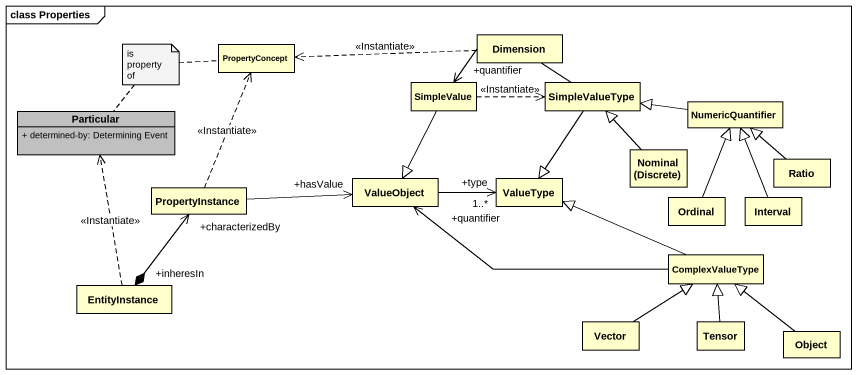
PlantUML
@startuml
mainframe class Properties
hide circle
hide empty members
skinparam classAttributeIconSize 0
class Dimension
class PropertyConcept
class Particular #C0C0C0 {
  + determined-by: Determining Event
}
class SimpleValue
class SimpleValueType
class NumericQuantifier
class "Nominal (Discrete)" as Nominal_Discrete
class Ratio
class PropertyInstance
class ValueObject
class ValueType
class Ordinal
class Interval
class EntityInstance
class ComplexValueType
class Vector
class Tensor
class "Object" as Object_
Dimension .left.> PropertyConcept : <<Instantiate>>
Dimension --> "+quantifier" SimpleValue
Dimension -- SimpleValueType
SimpleValue .right.> SimpleValueType : <<Instantiate>>
SimpleValue --|> ValueObject
SimpleValueType --|> ValueType
NumericQuantifier -left-|> SimpleValueType
Nominal_Discrete -up-|> SimpleValueType
Ratio -up-|> NumericQuantifier
PropertyInstance .up.> PropertyConcept : <<Instantiate>>
PropertyInstance -right-> "+hasValue" ValueObject
ValueObject -right-> "+type\n1..*" ValueType
Ordinal -up-|> NumericQuantifier
Interval -up-|> NumericQuantifier
EntityInstance .up.> Particular : <<Instantiate>>
EntityInstance "+inheresIn" *-up-> "+characterizedBy" PropertyInstance
ComplexValueType -left-> "+quantifier" ValueObject
ComplexValueType -left-|> ValueType
Vector -up-|> ComplexValueType
Tensor -up-|> ComplexValueType
Object_ -up-|> ComplexValueType
note as N1
  is property of
end note
N1 .. PropertyConcept
N1 .. Particular
@enduml
